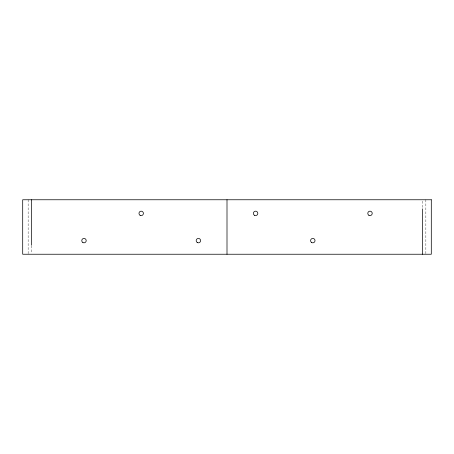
<?xml version="1.0" encoding="UTF-8"?>
<svg xmlns="http://www.w3.org/2000/svg" width="454" height="454" viewBox="0 0 454 454"><rect width="100%" height="100%" fill="white"/><g stroke="black" fill="none" stroke-linecap="round" stroke-linejoin="round"><path stroke-width="0.34" stroke-dasharray="2.27 1.7" d="M425.852 199.76L425.852 254.24M422.447 201.156L422.447 208.142M31.553 245.727L31.553 252.844M28.148 199.76L28.148 254.24"/><path stroke-width="0.68" d="M422.447 208.84L422.447 254.24M227 199.76L227 254.24M31.553 199.76L31.553 245.16M431.3 199.76L22.7 199.76L22.7 254.24L431.3 254.24L431.3 199.76M82.883 242.538A2.213 2.213 0 0 0 86.203 240.62A2.213 2.213 0 0 0 82.883 238.702A2.213 2.213 0 0 0 82.883 242.538M140.087 215.298A2.213 2.213 0 0 0 143.407 213.38A2.213 2.213 0 0 0 140.087 211.462A2.213 2.213 0 0 0 140.087 215.298M197.291 242.538A2.213 2.213 0 0 0 200.611 240.62A2.213 2.213 0 0 0 197.291 238.702A2.213 2.213 0 0 0 197.291 242.538M254.495 215.298A2.213 2.213 0 0 0 257.815 213.38A2.213 2.213 0 0 0 254.495 211.462A2.213 2.213 0 0 0 254.495 215.298M311.699 242.538A2.213 2.213 0 0 0 315.019 240.62A2.213 2.213 0 0 0 311.699 238.702A2.213 2.213 0 0 0 311.699 242.538M368.903 215.298A2.213 2.213 0 0 0 372.223 213.38A2.213 2.213 0 0 0 368.903 211.462A2.213 2.213 0 0 0 368.903 215.298"/></g></svg>
